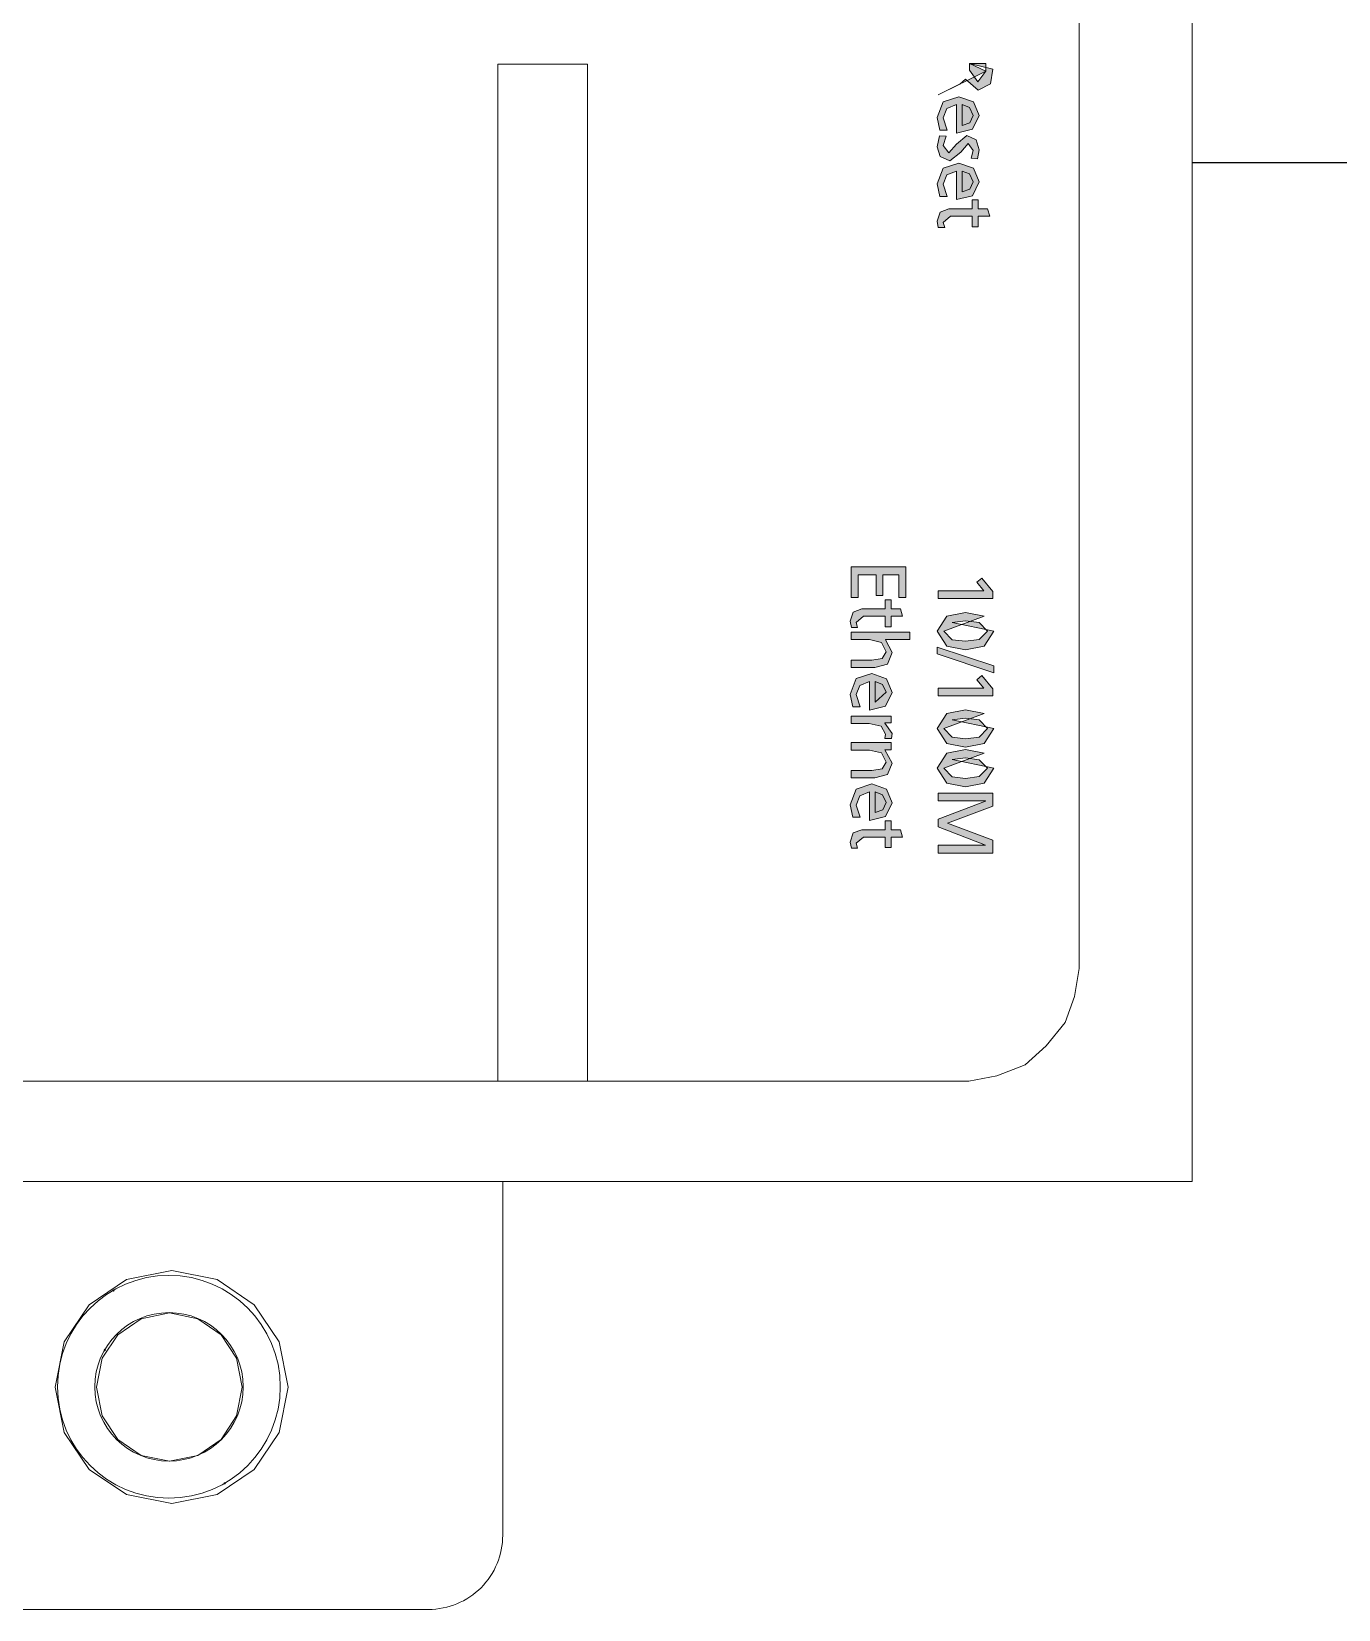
# Model space of a CAD drawing. Extents: x 1922 to 2807, y 4180 to 4531.
# Drawn here: x 2341.3 to 2420.5, y 4254.6 to 4350.2 of the extents above; entities that cross this region are included whole.
import ezdxf

# ---------------------------------------------------------------- set-up
doc = ezdxf.new("R2010")
doc.units = 0
doc.header["$LTSCALE"] = 0.1
doc.header["$MEASUREMENT"] = 0
doc.set_wipeout_variables(frame=1)
for name, color, linetype, lineweight in [('EL-cables', 7, 'Continuous', 30), ('EL-componentes', 7, 'Continuous', 20), ('EL-Cotas', 7, 'Continuous', 18)]:
    doc.layers.add(name, color=color, linetype=linetype, lineweight=lineweight)

# ---------------------------------------------------------------- blocks, each defined once
blk = doc.blocks.new('MGate MB3180')
at = {"color": 7, "linetype": 'Continuous', "lineweight": 5}
blk.add_wipeout([(-9.347, 0), (9.347, 0), (9.347, -6.687), (12.875, -6.694), (13.287, -6.898), (13.477, -7.237), (13.497, -7.406), (13.497, -21.43), (13.417, -21.76), (13.287, -21.939), (13.122, -22.062), (12.868, -22.143), (12.778, -22.149), (12.733, -22.15), (9.347, -22.15), (9.347, -28.795), (-9.347, -28.795), (-9.347, -22.149), (-12.686, -22.149), (-12.894, -22.121), (-13.06, -22.055), (-13.2, -21.959), (-13.333, -21.812), (-13.398, -21.7), (-13.437, -21.604), (-13.472, -21.43), (-13.469, -7.339), (-13.422, -7.141), (-13.373, -7.04), (-13.288, -6.926), (-13.197, -6.84), (-13.064, -6.757), (-12.993, -6.728), (-12.839, -6.692), (-12.753, -6.687), (-9.347, -6.687)], dxfattribs=at).dxf.layer = 'EL-Cotas'
at = {"layer": 'EL-componentes', "linetype": 'Continuous', "lineweight": 15}
h = blk.add_hatch(color=7, dxfattribs=at)
h.paths.add_polyline_path([(-1.493, -2.162), (-1.428, -2.162), (-1.314, -2.079), (-1.42, -2.001)], flags=17)
h.paths.add_polyline_path([(-1.42, -2.001), (-1.493, -2.001), (-1.493, -2.162), (-1.439, -1.934), (-1.297, -1.958), (-1.233, -2.077), (-1.342, -2.198), (-1.342, -2.2), (-1.291, -2.253), (-1.19, -2.464)])
for points in [[(0.09, -2.135), (-0.012, -2.135), (-0.012, -2.346), (0.048, -2.415), (0.096, -2.401), (0.096, -2.463), (0.036, -2.473), (-0.052, -2.446), (-0.084, -2.361), (-0.084, -2.135), (-0.171, -2.135), (-0.171, -2.077), (-0.084, -2.077), (-0.084, -1.987), (-0.012, -1.964), (-0.012, -2.077), (0.09, -2.077)], [(3.619, -2.021), (3.537, -2.091), (3.497, -2.04), (3.627, -1.934), (3.695, -1.934), (3.695, -2.464), (3.619, -2.464)], [(4.011, -2.411), (4.095, -2.33), (4.11, -2.199), (4.093, -2.068), (4.011, -1.987), (3.928, -2.068), (3.911, -2.199), (3.927, -2.33), (4.011, -1.925), (4.156, -2.018), (4.191, -2.199), (4.156, -2.38), (4.011, -2.473), (3.866, -2.38), (3.831, -2.199), (3.866, -2.018)], [(4.348, -1.925), (4.415, -1.925), (4.232, -2.473), (4.166, -2.473)], [(4.563, -2.021), (4.482, -2.091), (4.442, -2.04), (4.571, -1.934), (4.639, -1.934), (4.639, -2.464), (4.563, -2.464)], [(4.955, -2.411), (5.039, -2.33), (5.055, -2.199), (5.038, -2.068), (4.955, -1.987), (4.872, -2.068), (4.856, -2.199), (4.871, -2.33), (4.955, -1.925), (5.1, -2.018), (5.135, -2.199), (5.1, -2.38), (4.955, -2.473), (4.81, -2.38), (4.775, -2.199), (4.81, -2.018)], [(5.34, -2.411), (5.424, -2.33), (5.439, -2.199), (5.422, -2.068), (5.34, -1.987), (5.258, -2.068), (5.241, -2.199), (5.256, -2.33), (5.34, -1.925), (5.485, -2.018), (5.52, -2.199), (5.485, -2.38), (5.34, -2.473), (5.195, -2.38), (5.16, -2.199), (5.195, -2.018)], [(5.583, -1.934), (5.708, -1.934), (5.874, -2.375), (6.037, -1.934), (6.163, -1.934), (6.163, -2.464), (6.087, -2.464), (6.087, -2.005), (6.085, -2.005), (5.91, -2.464), (5.835, -2.464), (5.66, -2.005), (5.658, -2.005), (5.658, -2.464), (5.583, -2.464)], [(-0.847, -2.448), (-0.969, -2.473), (-1.121, -2.415), (-1.17, -2.263), (-1.12, -2.123), (-0.988, -2.068), (-0.855, -2.13), (-0.818, -2.286), (-1.094, -2.286), (-1.055, -2.38), (-0.967, -2.415), (-0.847, -2.377)], [(-0.788, -2.388), (-0.699, -2.416), (-0.626, -2.36), (-0.71, -2.288), (-0.794, -2.187), (-0.754, -2.097), (-0.657, -2.068), (-0.568, -2.083), (-0.575, -2.145), (-0.649, -2.125), (-0.718, -2.172), (-0.634, -2.246), (-0.55, -2.352), (-0.592, -2.444), (-0.685, -2.473), (-0.791, -2.452)], [(-0.204, -2.448), (-0.326, -2.473), (-0.478, -2.415), (-0.527, -2.263), (-0.477, -2.123), (-0.345, -2.068), (-0.211, -2.13), (-0.174, -2.286), (-0.45, -2.286), (-0.412, -2.38), (-0.323, -2.415), (-0.204, -2.377)], [(4.022, -2.739), (4.093, -2.739), (4.093, -2.976), (4.095, -2.976), (4.219, -2.912), (4.33, -2.956), (4.365, -3.078), (4.365, -3.308), (4.293, -3.308), (4.293, -3.107), (4.276, -3.006), (4.211, -2.969), (4.122, -3.014), (4.093, -3.129), (4.093, -3.308), (4.022, -3.308)], [(3.389, -2.778), (3.686, -2.778), (3.686, -2.845), (3.465, -2.845), (3.465, -3), (3.667, -3), (3.667, -3.066), (3.465, -3.066), (3.465, -3.241), (3.686, -3.241), (3.686, -3.308), (3.389, -3.308)], [(3.97, -2.978), (3.867, -2.978), (3.867, -3.19), (3.927, -3.259), (3.976, -3.246), (3.976, -3.306), (3.915, -3.317), (3.828, -3.29), (3.796, -3.205), (3.796, -2.978), (3.709, -2.978), (3.709, -2.92), (3.796, -2.92), (3.796, -2.831), (3.867, -2.809), (3.867, -2.92), (3.97, -2.92)], [(6.11, -2.978), (6.008, -2.978), (6.008, -3.19), (6.068, -3.259), (6.116, -3.246), (6.116, -3.306), (6.056, -3.317), (5.968, -3.29), (5.937, -3.205), (5.937, -2.978), (5.849, -2.978), (5.849, -2.92), (5.937, -2.92), (5.937, -2.831), (6.008, -2.809), (6.008, -2.92), (6.11, -2.92)], [(4.746, -3.292), (4.624, -3.317), (4.472, -3.26), (4.423, -3.108), (4.473, -2.967), (4.605, -2.912), (4.739, -2.974), (4.776, -3.13), (4.499, -3.13), (4.538, -3.224), (4.627, -3.259), (4.746, -3.221)], [(4.834, -2.921), (4.901, -2.921), (4.901, -2.981), (4.902, -2.981), (5.004, -2.912), (5.051, -2.917), (5.051, -2.981), (5.011, -2.974), (4.934, -3.016), (4.906, -3.132), (4.906, -3.308), (4.834, -3.308)], [(5.092, -2.921), (5.162, -2.921), (5.162, -2.982), (5.163, -2.982), (5.29, -2.912), (5.4, -2.956), (5.435, -3.078), (5.435, -3.308), (5.363, -3.308), (5.363, -3.108), (5.346, -3.006), (5.282, -2.969), (5.192, -3.014), (5.164, -3.129), (5.164, -3.308), (5.092, -3.308)], [(5.816, -3.292), (5.694, -3.317), (5.542, -3.26), (5.493, -3.108), (5.543, -2.967), (5.675, -2.912), (5.809, -2.974), (5.846, -3.13), (5.57, -3.13), (5.608, -3.224), (5.697, -3.259), (5.816, -3.221)]]:
    blk.add_hatch(color=7, dxfattribs=at).paths.add_polyline_path(points)
at = {"layer": 'EL-componentes', "color": 7, "linetype": 'Continuous', "lineweight": 15}
for p, q in [((-1.493, -2.162), (-1.439, -1.934)), ((-1.439, -1.934), (-1.297, -1.958)), ((-1.297, -1.958), (-1.233, -2.077)), ((-1.42, -2.001), (-1.493, -2.162)), ((-1.42, -2.001), (-1.493, -2.001)), ((-1.493, -2.001), (-1.493, -2.162)), ((-1.428, -2.162), (-1.314, -2.079)), ((-1.314, -2.079), (-1.42, -2.001)), ((-1.19, -2.464), (-1.42, -2.001)), ((-1.233, -2.077), (-1.342, -2.198)), ((-1.493, -2.162), (-1.428, -2.162)), ((-1.342, -2.198), (-1.342, -2.2)), ((-1.342, -2.2), (-1.291, -2.253)), ((-1.291, -2.253), (-1.19, -2.464)), ((-1.094, -2.233), (-0.893, -2.233)), ((-0.45, -2.233), (-0.25, -2.233)), ((4.499, -3.077), (4.7, -3.077)), ((5.57, -3.077), (5.77, -3.077))]:
    blk.add_line(p, q, dxfattribs=at)
for points in [[(9.347, -28.795), (-9.347, -28.795), (-9.347, 0), (9.347, 0), (9.347, -28.795)], [(7.281, -1.096), (-7.053, -1.096)], [(8.375, -2.168), (8.322, -1.894), (8.215, -1.62), (8.033, -1.416), (7.805, -1.233), (7.555, -1.142), (7.281, -1.096)], [(0.09, -2.135), (-0.012, -2.135), (-0.012, -2.346), (0.048, -2.415), (0.096, -2.401), (0.096, -2.463), (0.036, -2.473), (-0.052, -2.446), (-0.084, -2.361), (-0.084, -2.135), (-0.171, -2.135), (-0.171, -2.077), (-0.084, -2.077), (-0.084, -1.987), (-0.012, -1.964), (-0.012, -2.077), (0.09, -2.077), (0.09, -2.135)], [(3.619, -2.021), (3.537, -2.091), (3.497, -2.04), (3.627, -1.934), (3.695, -1.934), (3.695, -2.464), (3.619, -2.464), (3.619, -2.021)], [(4.011, -2.411), (4.095, -2.33), (4.11, -2.199), (4.093, -2.068), (4.011, -1.987), (3.928, -2.068), (3.911, -2.199), (3.927, -2.33), (4.011, -1.925), (4.156, -2.018), (4.191, -2.199), (4.156, -2.38), (4.011, -2.473), (3.866, -2.38), (3.831, -2.199), (3.866, -2.018), (4.011, -2.411)], [(4.348, -1.925), (4.415, -1.925), (4.232, -2.473), (4.166, -2.473), (4.348, -1.925)], [(4.563, -2.021), (4.482, -2.091), (4.442, -2.04), (4.571, -1.934), (4.639, -1.934), (4.639, -2.464), (4.563, -2.464), (4.563, -2.021)], [(4.955, -2.411), (5.039, -2.33), (5.055, -2.199), (5.038, -2.068), (4.955, -1.987), (4.872, -2.068), (4.856, -2.199), (4.871, -2.33), (4.955, -1.925), (5.1, -2.018), (5.135, -2.199), (5.1, -2.38), (4.955, -2.473), (4.81, -2.38), (4.775, -2.199), (4.81, -2.018), (4.955, -2.411)], [(5.34, -2.411), (5.424, -2.33), (5.439, -2.199), (5.422, -2.068), (5.34, -1.987), (5.258, -2.068), (5.241, -2.199), (5.256, -2.33), (5.34, -1.925), (5.485, -2.018), (5.52, -2.199), (5.485, -2.38), (5.34, -2.473), (5.195, -2.38), (5.16, -2.199), (5.195, -2.018), (5.34, -2.411)], [(5.583, -1.934), (5.708, -1.934), (5.874, -2.375), (6.037, -1.934), (6.163, -1.934), (6.163, -2.464), (6.087, -2.464), (6.087, -2.005), (6.085, -2.005), (5.91, -2.464), (5.835, -2.464), (5.66, -2.005), (5.658, -2.005), (5.658, -2.464), (5.583, -2.464), (5.583, -1.934)], [(-0.847, -2.448), (-0.969, -2.473), (-1.121, -2.415), (-1.17, -2.263), (-1.12, -2.123), (-0.988, -2.068), (-0.855, -2.13), (-0.818, -2.286), (-1.094, -2.286), (-1.055, -2.38), (-0.967, -2.415), (-0.847, -2.377), (-0.847, -2.448)], [(-0.893, -2.233), (-0.919, -2.157), (-0.99, -2.125), (-1.066, -2.16), (-1.094, -2.233)], [(-0.893, -2.233), (-0.919, -2.157), (-0.99, -2.125), (-1.066, -2.16), (-1.094, -2.233)], [(-0.99, -2.125), (-1.066, -2.16), (-1.094, -2.233)], [(-0.893, -2.233), (-0.919, -2.157), (-0.99, -2.125)], [(-0.788, -2.388), (-0.699, -2.416), (-0.626, -2.36), (-0.71, -2.288), (-0.794, -2.187), (-0.754, -2.097), (-0.657, -2.068), (-0.568, -2.083), (-0.575, -2.145), (-0.649, -2.125), (-0.718, -2.172), (-0.634, -2.246), (-0.55, -2.352), (-0.592, -2.444), (-0.685, -2.473), (-0.791, -2.452), (-0.788, -2.388)], [(-0.204, -2.448), (-0.326, -2.473), (-0.478, -2.415), (-0.527, -2.263), (-0.477, -2.123), (-0.345, -2.068), (-0.211, -2.13), (-0.174, -2.286), (-0.45, -2.286), (-0.412, -2.38), (-0.323, -2.415), (-0.204, -2.377), (-0.204, -2.448)], [(-0.25, -2.233), (-0.275, -2.157), (-0.346, -2.125), (-0.423, -2.16), (-0.45, -2.233)], [(-0.25, -2.233), (-0.275, -2.157), (-0.346, -2.125), (-0.423, -2.16), (-0.45, -2.233)], [(-0.346, -2.125), (-0.423, -2.16), (-0.45, -2.233)], [(-0.25, -2.233), (-0.275, -2.157), (-0.346, -2.125)], [(8.375, -26.574), (8.375, -2.168)], [(4.022, -2.739), (4.093, -2.739), (4.093, -2.976), (4.095, -2.976), (4.219, -2.912), (4.33, -2.956), (4.365, -3.078), (4.365, -3.308), (4.293, -3.308), (4.293, -3.107), (4.276, -3.006), (4.211, -2.969), (4.122, -3.014), (4.093, -3.129), (4.093, -3.308), (4.022, -3.308), (4.022, -2.739)], [(3.389, -2.778), (3.686, -2.778), (3.686, -2.845), (3.465, -2.845), (3.465, -3), (3.667, -3), (3.667, -3.066), (3.465, -3.066), (3.465, -3.241), (3.686, -3.241), (3.686, -3.308), (3.389, -3.308), (3.389, -2.778)], [(3.97, -2.978), (3.867, -2.978), (3.867, -3.19), (3.927, -3.259), (3.976, -3.246), (3.976, -3.306), (3.915, -3.317), (3.828, -3.29), (3.796, -3.205), (3.796, -2.978), (3.709, -2.978), (3.709, -2.92), (3.796, -2.92), (3.796, -2.831), (3.867, -2.809), (3.867, -2.92), (3.97, -2.92), (3.97, -2.978)], [(6.11, -2.978), (6.008, -2.978), (6.008, -3.19), (6.068, -3.259), (6.116, -3.246), (6.116, -3.306), (6.056, -3.317), (5.968, -3.29), (5.937, -3.205), (5.937, -2.978), (5.849, -2.978), (5.849, -2.92), (5.937, -2.92), (5.937, -2.831), (6.008, -2.809), (6.008, -2.92), (6.11, -2.92), (6.11, -2.978)], [(4.746, -3.292), (4.624, -3.317), (4.472, -3.26), (4.423, -3.108), (4.473, -2.967), (4.605, -2.912), (4.739, -2.974), (4.776, -3.13), (4.499, -3.13), (4.538, -3.224), (4.627, -3.259), (4.746, -3.221), (4.746, -3.292)], [(4.7, -3.077), (4.603, -2.969), (4.527, -3.004), (4.499, -3.077)], [(4.7, -3.077), (4.603, -2.969), (4.527, -3.004), (4.499, -3.077)], [(4.603, -2.969), (4.527, -3.004), (4.499, -3.077)], [(4.7, -3.077), (4.603, -2.969)], [(4.834, -2.921), (4.901, -2.921), (4.901, -2.981), (4.902, -2.981), (5.004, -2.912), (5.051, -2.917), (5.051, -2.981), (5.011, -2.974), (4.934, -3.016), (4.906, -3.132), (4.906, -3.308), (4.834, -3.308), (4.834, -2.921)], [(5.092, -2.921), (5.162, -2.921), (5.162, -2.982), (5.163, -2.982), (5.29, -2.912), (5.4, -2.956), (5.435, -3.078), (5.435, -3.308), (5.363, -3.308), (5.363, -3.108), (5.346, -3.006), (5.282, -2.969), (5.192, -3.014), (5.164, -3.129), (5.164, -3.308), (5.092, -3.308), (5.092, -2.921)], [(5.816, -3.292), (5.694, -3.317), (5.542, -3.26), (5.493, -3.108), (5.543, -2.967), (5.675, -2.912), (5.809, -2.974), (5.846, -3.13), (5.57, -3.13), (5.608, -3.224), (5.697, -3.259), (5.816, -3.221), (5.816, -3.292)], [(5.77, -3.077), (5.745, -3.001), (5.674, -2.969), (5.597, -3.004), (5.57, -3.077)], [(5.77, -3.077), (5.745, -3.001), (5.674, -2.969), (5.597, -3.004), (5.57, -3.077)], [(5.674, -2.969), (5.597, -3.004), (5.57, -3.077)], [(5.77, -3.077), (5.745, -3.001), (5.674, -2.969)], [(8.375, -6.733), (-1.485, -6.733), (-1.485, -5.865), (8.375, -5.865), (8.375, -6.733)], [(12.778, -6.687), (9.347, -6.687)], [(13.497, -21.43), (13.497, -7.406)], [(10.211, -9.897), (10.299, -10.337), (10.542, -10.697), (10.901, -10.939), (11.341, -11.028), (11.781, -10.939), (12.14, -10.697), (12.382, -10.337), (12.471, -9.897), (12.382, -9.457), (12.14, -9.098), (11.781, -8.856), (11.341, -8.767), (10.901, -8.856), (10.542, -9.098), (10.299, -9.457), (10.211, -9.897)], [(10.622, -9.919), (10.679, -10.194), (10.833, -10.419), (11.061, -10.57), (11.341, -10.626), (11.62, -10.57), (11.849, -10.419), (12.003, -10.194), (12.059, -9.919), (12.003, -9.644), (11.849, -9.419), (11.62, -9.268), (11.341, -9.213), (11.061, -9.268), (10.833, -9.419), (10.679, -9.644), (10.622, -9.919)]]:
    blk.add_lwpolyline(points, dxfattribs=at)
for centre, radius in [((11.338, -9.924), 1.08), ((11.339, -9.923), 0.72), ((12.274, -9.384), 0.00583), ((10.405, -10.462), 0.00583), ((10.979, -10.545), 0.00583)]:
    blk.add_circle(centre, radius, dxfattribs=at)
blk.add_arc((12.778, -7.406), 0.719, 359.9998, 90.0262, dxfattribs=at)

msp = doc.modelspace()

# ---------------------------------------------------------------- linework, layer by layer
at = {"layer": 'EL-cables', "lineweight": 25, "elevation": 0.8}
msp.add_lwpolyline([(2574.003, 4342.259), (2411.644, 4342.259)], dxfattribs=at)

# ---------------------------------------------------------------- next in the draw order: block references
at = {"layer": 'EL-componentes', "color": 1, "linetype": 'Continuous', "lineweight": 5, "xscale": 6.249375, "yscale": 6.249375, "zscale": 6.249375, "rotation": 270}
msp.add_blockref('MGate MB3180', (2411.644, 4338.954), dxfattribs=at)

doc.saveas('drawing.dxf')
